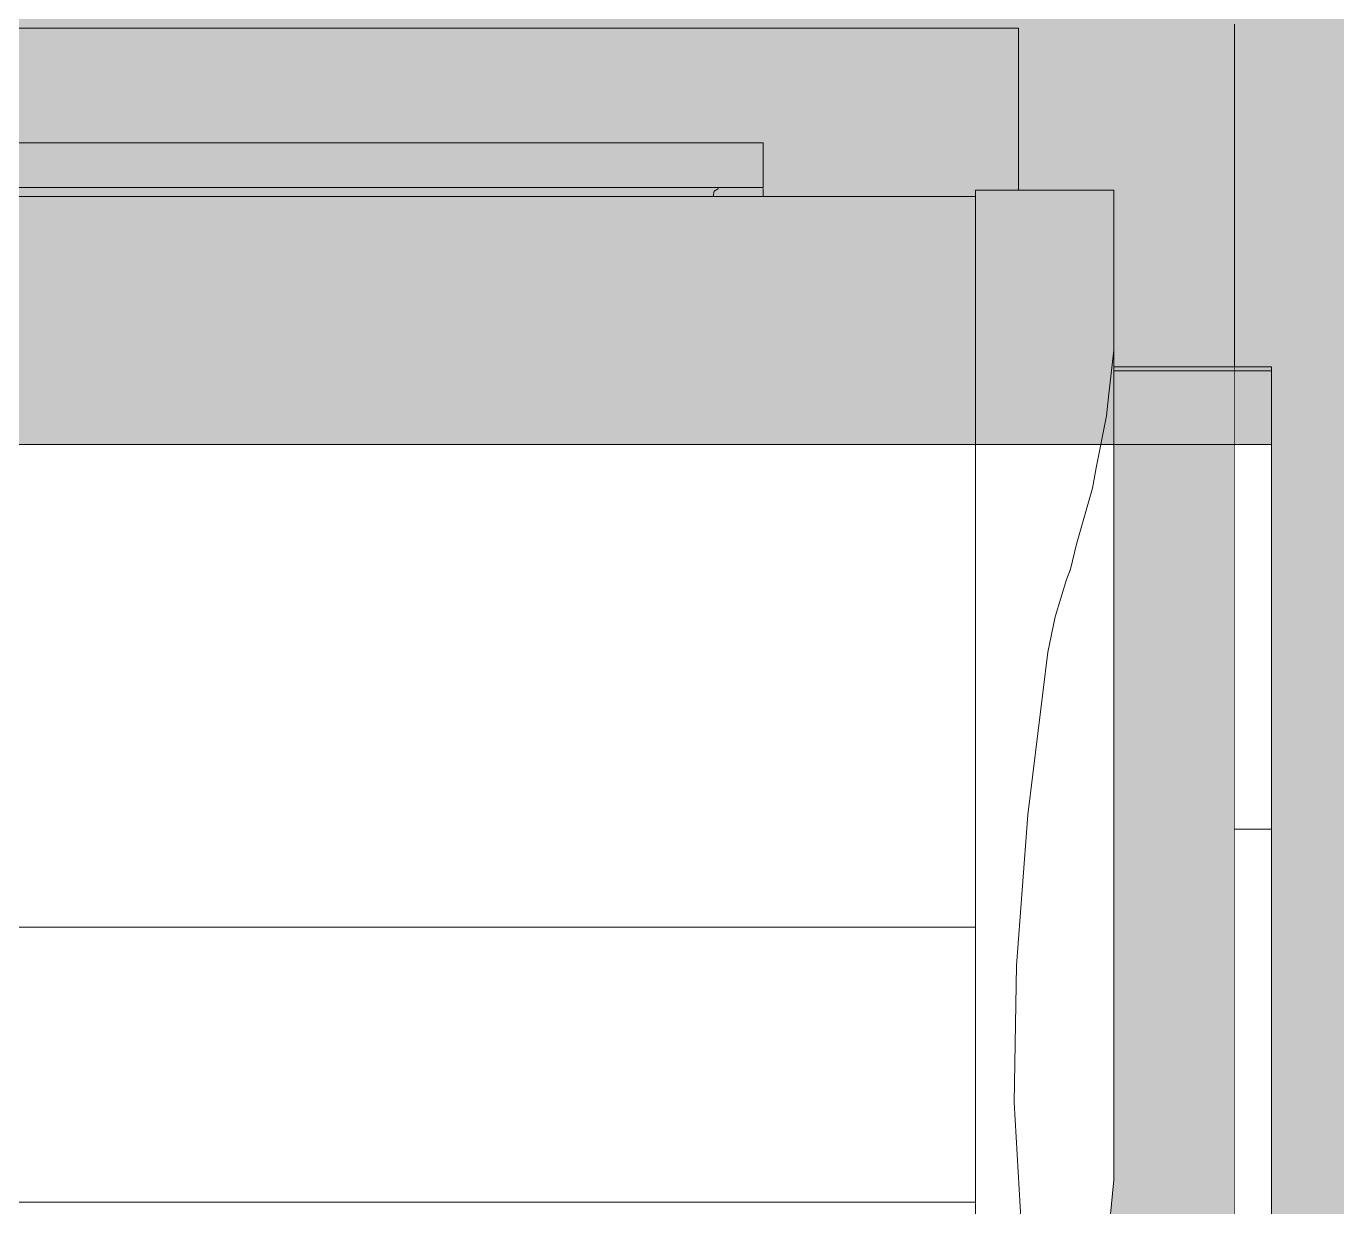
# Model space of a CAD drawing. Header units: metres. Extents: x -4 to 206, y -18 to 45.
# Drawn here: x 38.9612 to 39.204, y -10.7631 to -10.5446 of the extents above; entities that cross this region are included whole.
import ezdxf

# ---------------------------------------------------------------- set-up
doc = ezdxf.new("R2010")
doc.units = ezdxf.units.M
doc.header["$MEASUREMENT"] = 0
doc.set_wipeout_variables(frame=1)
doc.linetypes.add('Wipeout_Contour', pattern=[1, 0, -1])
doc.layers.add('3._DD PP STG2_4_325 Dachfenster', color=7, linetype='Continuous')
doc.layers.add('3._DD PP STG2_4_330 Dachaufbau', color=7, linetype='Continuous')

msp = doc.modelspace()

# ---------------------------------------------------------------- wipeouts: each hides what was drawn before it
at = {"color": 254, "linetype": 'Wipeout_Contour', "lineweight": 0, "ltscale": 562.034057}
msp.add_wipeout([(38.28503, -10.54421), (38.28503, -10.62199), (38.3074, -10.62199), (38.3074, -10.57702), (38.3074, -10.5749), (38.32503, -10.5749), (38.32503, -10.54492), (39.14503, -10.54492), (39.14503, -10.5749), (39.16266, -10.5749), (39.16266, -10.57702), (39.16266, -10.62199), (39.18503, -10.62199), (39.18503, -10.54421)], dxfattribs=at).dxf.layer = '3._DD PP STG2_4_325 Dachfenster'
at = {"color": 254, "linetype": 'Wipeout_Contour', "lineweight": 0, "ltscale": 162.569993}
msp.add_wipeout([(39.13703, -10.66046), (39.13703, -10.69058), (39.14672, -10.69058), (39.15046, -10.66046)], dxfattribs=at).dxf.layer = '3._DD PP STG2_4_325 Dachfenster'
at = {"color": 254, "linetype": 'Wipeout_Contour', "lineweight": 0, "ltscale": 162.524882}
msp.add_wipeout([(39.13703, -10.74383), (39.13703, -10.76631), (39.14549, -10.76631), (39.14422, -10.74383)], dxfattribs=at).dxf.layer = '3._DD PP STG2_4_325 Dachfenster'

# ---------------------------------------------------------------- next in the draw order: hatches: boundary and pattern name
at = {"layer": '3._DD PP STG2_4_325 Dachfenster', "linetype": 'Continuous', "lineweight": 0, "true_color": 0x000000}
msp.add_hatch(color=18, dxfattribs=at).paths.add_polyline_path([(39.16073, -10.7754), (39.16053, -10.77727), (39.16053, -11.47371), (39.18503, -11.47371), (39.18503, -10.62199), (39.16266, -10.62199), (39.16266, -10.66852), (39.16264, -10.71464), (39.16263, -10.7416), (39.16263, -10.75817), (39.16133, -10.77207), (39.16073, -10.77523)])

# ---------------------------------------------------------------- next in the draw order: linework, layer by layer
at = {"layer": '3._DD PP STG2_4_325 Dachfenster', "color": 7, "linetype": 'Continuous', "lineweight": 13, "ltscale": 1000, "true_color": 0xf4f4f4, "flags": 128}
for points in [[(39.18503, -10.62199), (39.18503, -10.54421)], [(39.16266, -10.62199), (39.18503, -10.62199)], [(39.18503, -10.62199), (39.18503, -11.47371)]]:
    msp.add_lwpolyline(points, dxfattribs=at)

# ---------------------------------------------------------------- next in the draw order: wipeouts: each hides what was drawn before it
at = {"color": 254, "linetype": 'Wipeout_Contour', "lineweight": 0, "ltscale": 482.689476}
msp.add_wipeout([(38.32503, -10.54492), (38.32503, -10.5749), (38.33303, -10.5749), (38.33303, -10.5761), (38.37233, -10.5761), (38.37233, -10.56613), (39.09773, -10.56613), (39.09773, -10.5761), (39.13703, -10.5761), (39.13703, -10.5749), (39.14503, -10.5749), (39.14503, -10.54492)], dxfattribs=at).dxf.layer = '3._DD PP STG2_4_325 Dachfenster'
at = {"color": 254, "linetype": 'Wipeout_Contour', "lineweight": 0, "ltscale": 202.323158}
msp.add_wipeout([(39.16263, -10.60134), (39.13703, -10.60134), (39.13703, -10.61315), (39.16168, -10.61315), (39.16263, -10.60453)], dxfattribs=at).dxf.layer = '3._DD PP STG2_4_325 Dachfenster'
at = {"color": 254, "linetype": 'Wipeout_Contour', "lineweight": 0, "ltscale": 486.442153}
msp.add_wipeout([(39.14422, -10.74383), (39.14549, -10.76631), (39.14838, -10.78569), (39.15289, -10.80167), (39.15352, -10.80138), (39.15463, -10.79922), (39.15463, -10.64511), (39.15386, -10.64702), (39.15178, -10.65388), (39.15046, -10.66046), (39.14672, -10.69058), (39.14464, -10.71844)], dxfattribs=at).dxf.layer = '3._DD PP STG2_4_325 Dachfenster'
at = {"color": 254, "linetype": 'Wipeout_Contour', "lineweight": 0, "ltscale": 160.828045}
msp.add_wipeout([(38.33303, -10.76228), (38.33303, -10.76313), (39.13703, -10.76313), (39.13703, -10.76228)], dxfattribs=at).dxf.layer = '3._DD PP STG2_4_325 Dachfenster'

# ---------------------------------------------------------------- next in the draw order: linework, layer by layer
at = {"layer": '3._DD PP STG2_4_325 Dachfenster', "color": 7, "linetype": 'Continuous', "lineweight": 13, "ltscale": 1000, "true_color": 0xf4f4f4, "flags": 128}
for points in [[(38.32503, -10.54492), (39.14503, -10.54492)], [(39.14503, -10.54492), (39.14503, -10.5749)], [(39.09773, -10.56613), (38.37233, -10.56613)], [(39.09773, -10.5744), (39.09773, -10.56613)]]:
    msp.add_lwpolyline(points, dxfattribs=at)

# ---------------------------------------------------------------- next in the draw order: wipeouts: each hides what was drawn before it
at = {"color": 254, "linetype": 'Wipeout_Contour', "lineweight": 0, "ltscale": 162.407669}
msp.add_wipeout([(39.18503, -10.60764), (39.18503, -10.60834), (39.19189, -10.60834), (39.19189, -10.60764)], dxfattribs=at).dxf.layer = '3._DD PP STG2_4_325 Dachfenster'
at = {"color": 254, "linetype": 'Wipeout_Contour', "lineweight": 0, "ltscale": 202.401763}
msp.add_wipeout([(39.13703, -10.61315), (39.13703, -10.6263), (39.15941, -10.6263), (39.16133, -10.61672), (39.16168, -10.61315)], dxfattribs=at).dxf.layer = '3._DD PP STG2_4_325 Dachfenster'
at = {"color": 254, "linetype": 'Wipeout_Contour', "lineweight": 0, "ltscale": 162.8601}
msp.add_wipeout([(39.18503, -10.6932), (39.18503, -11.35576), (39.19189, -11.35576), (39.19189, -10.6932)], dxfattribs=at).dxf.layer = '3._DD PP STG2_4_325 Dachfenster'
at = {"color": 254, "linetype": 'Wipeout_Contour', "lineweight": 0, "ltscale": 162.406716}
msp.add_wipeout([(39.13703, -10.71844), (39.13703, -10.74383), (39.14422, -10.74383), (39.14464, -10.71844)], dxfattribs=at).dxf.layer = '3._DD PP STG2_4_325 Dachfenster'

# ---------------------------------------------------------------- next in the draw order: wipeouts: each hides what was drawn before it
at = {"color": 254, "linetype": 'Wipeout_Contour', "lineweight": 0, "ltscale": 361.220566}
msp.add_wipeout([(38.37233, -10.57461), (38.38063, -10.57461), (38.38143, -10.57511), (38.38164, -10.5761), (39.08842, -10.5761), (39.08863, -10.57511), (39.08943, -10.57461), (39.09773, -10.57461), (38.37233, -10.5744)], dxfattribs=at).dxf.layer = '3._DD PP STG2_4_325 Dachfenster'
at = {"color": 254, "linetype": 'Wipeout_Contour', "lineweight": 0, "ltscale": 162.228387}
msp.add_wipeout([(39.16266, -10.5749), (39.13703, -10.5749), (39.13703, -10.58225), (39.16265, -10.58225)], dxfattribs=at).dxf.layer = '3._DD PP STG2_4_325 Dachfenster'
at = {"color": 254, "linetype": 'Wipeout_Contour', "lineweight": 0, "ltscale": 203.068145}
msp.add_wipeout([(39.16168, -10.61315), (39.16133, -10.61672), (39.16133, -10.77207), (39.16263, -10.75817), (39.16263, -10.60453)], dxfattribs=at).dxf.layer = '3._DD PP STG2_4_325 Dachfenster'
at = {"color": 254, "linetype": 'Wipeout_Contour', "lineweight": 0, "ltscale": 162.453067}
msp.add_wipeout([(39.18503, -10.60834), (39.18503, -10.6932), (39.19189, -10.6932), (39.19189, -10.60834)], dxfattribs=at).dxf.layer = '3._DD PP STG2_4_325 Dachfenster'
at = {"color": 254, "linetype": 'Wipeout_Contour', "lineweight": 0, "ltscale": 202.49499}
msp.add_wipeout([(39.13703, -10.6263), (39.13703, -10.64045), (39.15574, -10.64045), (39.15873, -10.63008), (39.15941, -10.6263)], dxfattribs=at).dxf.layer = '3._DD PP STG2_4_325 Dachfenster'
at = {"color": 254, "linetype": 'Wipeout_Contour', "lineweight": 0, "ltscale": 162.533756}
msp.add_wipeout([(39.13703, -10.69058), (39.13703, -10.71844), (39.14464, -10.71844), (39.14672, -10.69058)], dxfattribs=at).dxf.layer = '3._DD PP STG2_4_325 Dachfenster'
at = {"color": 254, "linetype": 'Wipeout_Contour', "lineweight": 0, "ltscale": 160.815174}
msp.add_wipeout([(38.33303, -10.76228), (39.13703, -10.76228), (39.13703, -10.7388), (38.33303, -10.7388)], dxfattribs=at).dxf.layer = '3._DD PP STG2_4_325 Dachfenster'

# ---------------------------------------------------------------- next in the draw order: linework, layer by layer
at = {"layer": '3._DD PP STG2_4_325 Dachfenster', "color": 7, "linetype": 'Continuous', "lineweight": 13, "ltscale": 1000, "flags": 128}
for points in [[(39.16266, -10.57702), (39.16266, -10.5749)], [(39.19189, -10.60764), (39.18503, -10.60764), (39.16266, -10.60764)], [(39.19189, -10.60834), (39.18503, -10.60834), (39.16266, -10.60834)], [(39.19189, -10.60764), (39.19189, -10.60834)], [(39.19189, -10.60834), (39.19189, -10.6932)], [(39.16263, -10.7422), (39.16266, -10.66852)], [(39.18503, -10.6932), (39.19189, -10.6932)], [(39.19189, -10.6932), (39.19189, -11.35576)], [(39.16263, -10.75684), (39.16263, -10.7422)], [(38.33303, -10.76228), (39.13703, -10.76228)]]:
    msp.add_lwpolyline(points, dxfattribs=at)
at = {"layer": '3._DD PP STG2_4_330 Dachaufbau', "color": 7, "linetype": 'Continuous', "lineweight": 18, "ltscale": 1000, "flags": 128}
msp.add_lwpolyline([(39.19189, -11.58371), (39.19189, -10.62199)], dxfattribs=at)

# ---------------------------------------------------------------- next in the draw order: wipeouts: each hides what was drawn before it
at = {"color": 254, "linetype": 'Wipeout_Contour', "lineweight": 0, "ltscale": 202.813484}
msp.add_wipeout([(39.08863, -10.57511), (39.08842, -10.5761), (39.09773, -10.5761), (39.09773, -10.57461), (39.08943, -10.57461)], dxfattribs=at).dxf.layer = '3._DD PP STG2_4_325 Dachfenster'
at = {"color": 254, "linetype": 'Wipeout_Contour', "lineweight": 0, "ltscale": 162.236784}
msp.add_wipeout([(39.13703, -10.58225), (39.13703, -10.59102), (39.16264, -10.59102), (39.16265, -10.58225)], dxfattribs=at).dxf.layer = '3._DD PP STG2_4_325 Dachfenster'
at = {"color": 254, "linetype": 'Wipeout_Contour', "lineweight": 0, "ltscale": 160.676991}
msp.add_wipeout([(39.13703, -10.61428), (38.33303, -10.61428), (38.33303, -10.62722), (39.13703, -10.62722)], dxfattribs=at).dxf.layer = '3._DD PP STG2_4_325 Dachfenster'
at = {"color": 254, "linetype": 'Wipeout_Contour', "lineweight": 0, "ltscale": 203.086254}
msp.add_wipeout([(39.15941, -10.6263), (39.15873, -10.63008), (39.15873, -10.78573), (39.16133, -10.77207), (39.16133, -10.61672)], dxfattribs=at).dxf.layer = '3._DD PP STG2_4_325 Dachfenster'
at = {"color": 254, "linetype": 'Wipeout_Contour', "lineweight": 0, "ltscale": 160.761742}
msp.add_wipeout([(39.13703, -10.68966), (38.33303, -10.68966), (38.33303, -10.71137), (39.13703, -10.71137)], dxfattribs=at).dxf.layer = '3._DD PP STG2_4_325 Dachfenster'

# ---------------------------------------------------------------- next in the draw order: linework, layer by layer
at = {"layer": '3._DD PP STG2_4_325 Dachfenster', "color": 7, "linetype": 'Continuous', "lineweight": 13, "ltscale": 1000, "flags": 128}
msp.add_lwpolyline([(38.37233, -10.5744), (39.09773, -10.5744)], dxfattribs=at)
at = {"layer": '3._DD PP STG2_4_330 Dachaufbau', "color": 7, "linetype": 'Continuous', "lineweight": 18, "ltscale": 1000, "flags": 128}
msp.add_lwpolyline([(39.19189, -10.62199), (38.24989, -10.62199)], dxfattribs=at)

# ---------------------------------------------------------------- next in the draw order: wipeouts: each hides what was drawn before it
at = {"color": 254, "linetype": 'Wipeout_Contour', "lineweight": 0, "ltscale": 160.633749}
msp.add_wipeout([(38.33303, -10.5761), (38.33303, -10.5836), (39.13703, -10.5836), (39.13703, -10.5761)], dxfattribs=at).dxf.layer = '3._DD PP STG2_4_325 Dachfenster'
at = {"color": 254, "linetype": 'Wipeout_Contour', "lineweight": 0, "ltscale": 162.246753}
msp.add_wipeout([(39.13703, -10.60134), (39.16263, -10.60134), (39.16264, -10.59102), (39.13703, -10.59102)], dxfattribs=at).dxf.layer = '3._DD PP STG2_4_325 Dachfenster'
at = {"color": 254, "linetype": 'Wipeout_Contour', "lineweight": 0, "ltscale": 203.082758}
msp.add_wipeout([(39.15574, -10.64045), (39.15463, -10.64511), (39.15463, -10.79922), (39.15873, -10.78573), (39.15873, -10.63008)], dxfattribs=at).dxf.layer = '3._DD PP STG2_4_325 Dachfenster'
at = {"color": 254, "linetype": 'Wipeout_Contour', "lineweight": 0, "ltscale": 160.78855}
msp.add_wipeout([(38.33303, -10.7388), (39.13703, -10.7388), (39.13703, -10.71243), (38.33303, -10.71243)], dxfattribs=at).dxf.layer = '3._DD PP STG2_4_325 Dachfenster'

# ---------------------------------------------------------------- next in the draw order: linework, layer by layer
at = {"layer": '3._DD PP STG2_4_325 Dachfenster', "color": 7, "linetype": 'Continuous', "lineweight": 13, "ltscale": 1000, "flags": 128}
for points in [[(39.08863, -10.57511), (39.08943, -10.57461)], [(39.09773, -10.5761), (39.09773, -10.57461)], [(38.33303, -10.5761), (39.13703, -10.5761)], [(39.08863, -10.57511), (39.08842, -10.5761)], [(39.16266, -10.5749), (39.13703, -10.5749)], [(39.16266, -10.66852), (39.16266, -10.57702)], [(39.15352, -10.80138), (39.15463, -10.79922), (39.15873, -10.78573), (39.16133, -10.77207), (39.16263, -10.75817), (39.16263, -10.75684)]]:
    msp.add_lwpolyline(points, dxfattribs=at)

# ---------------------------------------------------------------- next in the draw order: wipeouts: each hides what was drawn before it
at = {"color": 254, "linetype": 'Wipeout_Contour', "lineweight": 0, "ltscale": 160.642296}
msp.add_wipeout([(38.33303, -10.5836), (38.33303, -10.59229), (39.13703, -10.59229), (39.13703, -10.5836)], dxfattribs=at).dxf.layer = '3._DD PP STG2_4_325 Dachfenster'
at = {"color": 254, "linetype": 'Wipeout_Contour', "lineweight": 0, "ltscale": 162.403071}
msp.add_wipeout([(39.13703, -10.64702), (39.13703, -10.65388), (39.15178, -10.65388), (39.15386, -10.64702)], dxfattribs=at).dxf.layer = '3._DD PP STG2_4_325 Dachfenster'
at = {"color": 254, "linetype": 'Wipeout_Contour', "lineweight": 0, "ltscale": 160.7737}
msp.add_wipeout([(38.33303, -10.71215), (39.13703, -10.71215), (39.13703, -10.71158), (38.33303, -10.71158)], dxfattribs=at).dxf.layer = '3._DD PP STG2_4_325 Dachfenster'

# ---------------------------------------------------------------- next in the draw order: linework, layer by layer
at = {"layer": '3._DD PP STG2_4_325 Dachfenster', "color": 7, "linetype": 'Continuous', "lineweight": 13, "ltscale": 1000, "flags": 128}
msp.add_lwpolyline([(38.33303, -10.71137), (39.13703, -10.71137)], dxfattribs=at)

# ---------------------------------------------------------------- next in the draw order: wipeouts: each hides what was drawn before it
at = {"color": 254, "linetype": 'Wipeout_Contour', "lineweight": 0, "ltscale": 160.652307}
msp.add_wipeout([(38.33303, -10.59229), (38.33303, -10.60255), (39.13703, -10.60255), (39.13703, -10.59229)], dxfattribs=at).dxf.layer = '3._DD PP STG2_4_325 Dachfenster'
at = {"color": 254, "linetype": 'Wipeout_Contour', "lineweight": 0, "ltscale": 202.584584}
msp.add_wipeout([(39.13703, -10.64045), (39.13703, -10.64702), (39.15386, -10.64702), (39.15463, -10.64511), (39.15574, -10.64045)], dxfattribs=at).dxf.layer = '3._DD PP STG2_4_325 Dachfenster'
at = {"color": 254, "linetype": 'Wipeout_Contour', "lineweight": 0, "ltscale": 162.373778}
msp.add_wipeout([(39.13703, -10.65388), (39.13703, -10.66046), (39.15046, -10.66046), (39.15178, -10.65388)], dxfattribs=at).dxf.layer = '3._DD PP STG2_4_325 Dachfenster'

# ---------------------------------------------------------------- next in the draw order: linework, layer by layer
at = {"layer": '3._DD PP STG2_4_325 Dachfenster', "color": 7, "linetype": 'Continuous', "lineweight": 13, "ltscale": 1000, "flags": 128}
msp.add_lwpolyline([(39.16266, -10.5749), (39.16265, -10.58225), (39.16264, -10.59102), (39.16263, -10.60134), (39.16263, -10.60453), (39.16168, -10.61315), (39.16133, -10.61672), (39.15941, -10.6263), (39.15873, -10.63008), (39.15574, -10.64045), (39.15463, -10.64511), (39.15386, -10.64702), (39.15178, -10.65388), (39.15046, -10.66046), (39.14672, -10.69058), (39.14464, -10.71844), (39.14422, -10.74383), (39.14549, -10.76631), (39.14838, -10.78569), (39.15289, -10.80167)], dxfattribs=at)

# ---------------------------------------------------------------- next in the draw order: wipeouts: each hides what was drawn before it
at = {"color": 254, "linetype": 'Wipeout_Contour', "lineweight": 0, "ltscale": 160.663933}
msp.add_wipeout([(38.33303, -10.61428), (39.13703, -10.61428), (39.13703, -10.60255), (38.33303, -10.60255)], dxfattribs=at).dxf.layer = '3._DD PP STG2_4_325 Dachfenster'
at = {"color": 254, "linetype": 'Wipeout_Contour', "lineweight": 0, "ltscale": 160.691297}
msp.add_wipeout([(38.33303, -10.64129), (39.13703, -10.64129), (39.13703, -10.62722), (38.33303, -10.62722)], dxfattribs=at).dxf.layer = '3._DD PP STG2_4_325 Dachfenster'
at = {"color": 254, "linetype": 'Wipeout_Contour', "lineweight": 0, "ltscale": 160.708563}
msp.add_wipeout([(38.33303, -10.64738), (38.33303, -10.65381), (39.13703, -10.65381), (39.13703, -10.64738)], dxfattribs=at).dxf.layer = '3._DD PP STG2_4_325 Dachfenster'
at = {"color": 254, "linetype": 'Wipeout_Contour', "lineweight": 0, "ltscale": 160.734404}
msp.add_wipeout([(38.33303, -10.65989), (38.33303, -10.68966), (39.13703, -10.68966), (39.13703, -10.65989)], dxfattribs=at).dxf.layer = '3._DD PP STG2_4_325 Dachfenster'

# ---------------------------------------------------------------- next in the draw order: wipeouts: each hides what was drawn before it
at = {"color": 254, "linetype": 'Wipeout_Contour', "lineweight": 0, "ltscale": 160.701924}
msp.add_wipeout([(38.33303, -10.64129), (38.33303, -10.64738), (39.13703, -10.64738), (39.13703, -10.64129)], dxfattribs=at).dxf.layer = '3._DD PP STG2_4_325 Dachfenster'
at = {"color": 254, "linetype": 'Wipeout_Contour', "lineweight": 0, "ltscale": 160.715201}
msp.add_wipeout([(39.13703, -10.65381), (38.33303, -10.65381), (38.33303, -10.65989), (39.13703, -10.65989)], dxfattribs=at).dxf.layer = '3._DD PP STG2_4_325 Dachfenster'

# ---------------------------------------------------------------- next in the draw order: hatches: boundary and pattern name
at = {"layer": '3._DD PP STG2_4_330 Dachaufbau', "linetype": 'Continuous', "lineweight": 0, "true_color": 0x000000}
msp.add_hatch(color=18, dxfattribs=at).paths.add_polyline_path([(42.96503, -10.06873), (37.46503, -10.06873), (37.46503, -11.58371), (38.24989, -11.58371), (38.24989, -10.62199), (39.19189, -10.62199), (39.19189, -11.58371), (40.54989, -11.58371), (40.54989, -10.62199), (41.49189, -10.62199), (41.49189, -11.58371), (42.96503, -11.58371)])

# ---------------------------------------------------------------- next in the draw order: linework, layer by layer
at = {"layer": '3._DD PP STG2_4_325 Dachfenster', "color": 7, "linetype": 'Continuous', "lineweight": 13, "ltscale": 1000, "flags": 128}
msp.add_lwpolyline([(39.13703, -10.5749), (39.13703, -10.58225), (39.13703, -10.59102), (39.13703, -10.60134), (39.13703, -10.61315), (39.13703, -10.6263), (39.13703, -10.64045), (39.13703, -10.64702), (39.13703, -10.65388), (39.13703, -10.66046), (39.13703, -10.69058), (39.13703, -10.71844), (39.13703, -10.74383), (39.13703, -10.76631), (39.13703, -10.78569), (39.13703, -10.80167)], dxfattribs=at)

doc.saveas('drawing.dxf')
